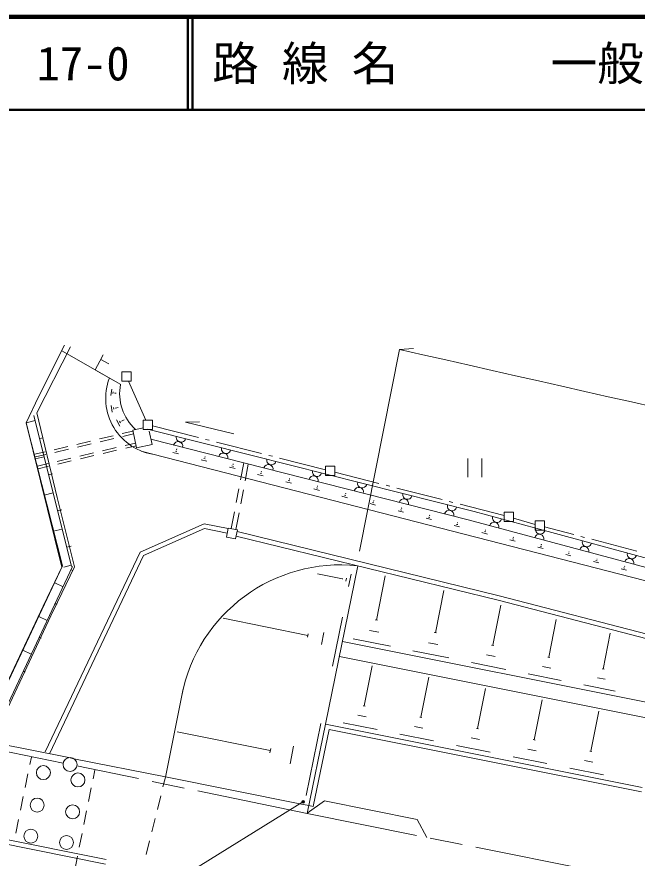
# Model space of a CAD drawing. Units: millimetres, scale not verified. Extents: x 40000 to 680000, y 20000 to 380000.
# Drawn here: x 159384 to 226034, y 289632 to 380000 of the extents above; entities that cross this region are included whole.
import ezdxf
from ezdxf.enums import TextEntityAlignment as Align

# ---------------------------------------------------------------- set-up
doc = ezdxf.new("R2010")
doc.units = ezdxf.units.MM
doc.header["$LTSCALE"] = 1000
doc.linetypes.add('CHAIN', pattern=[18.5, 12, -1.5, 3.5, -1.5])
for name, color, linetype, lineweight in [('M-BGD', 7, 'Continuous', 13), ('M-BMK', 2, 'CHAIN', 13), ('M-BMK-ROW', 30, 'Continuous', 13), ('M-BMK-SRVR', 3, 'Continuous', 13), ('M-STR-HTXT', 7, 'Continuous', 13), ('M-STR-STR1', 1, 'Continuous', 13), ('M-STR-STRC', 7, 'Continuous', 13), ('M-TTL', 2, 'Continuous', 140), ('M-TTL-LINE', 7, 'Continuous', 50)]:
    doc.layers.add(name, color=color, linetype=linetype, lineweight=lineweight)
doc.layers.add('M-TTL-TXT', color=7, linetype='Continuous')
doc.styles.add('ＭＳ ゴシック', font='')
doc.styles.get('ＭＳ ゴシック').set_extended_font_data('MS Gothic')

msp = doc.modelspace()

# ---------------------------------------------------------------- linework, layer by layer
at = {"layer": 'M-BGD'}
for p, q in [((165146, 344570), (161540, 337469)), ((164515, 344720), (161560, 338892)), ((170544, 340523), (164234, 344129)), ((168300, 343007), (168671, 343708)), ((167810, 342076), (168300, 343007)), ((168401, 343197), (169282, 342727)), ((167830, 342066), (170544, 340523)), ((167870, 342046), (167830, 342066)), ((169602, 339993), (169472, 339342)), ((161700, 339182), (160378, 336398)), ((169742, 339712), (169712, 339552)), ((169923, 339612), (169923, 339572)), ((169923, 339592), (170043, 339572)), ((169512, 338250), (169642, 337549)), ((169772, 338030), (169802, 337849)), ((169993, 338000), (170003, 337949)), ((170003, 337980), (170283, 338030)), ((165254, 320954), (161219, 337169)), ((161540, 337469), (163702, 328376)), ((161350, 336638), (160378, 336398)), ((160378, 336398), (164303, 321025)), ((164233, 320884), (160378, 336398)), ((170083, 336718), (170453, 336037)), ((170433, 336567), (170523, 336397)), ((170673, 336617), (170694, 336577)), ((170684, 336597), (170924, 336728)), ((177494, 336477), (178996, 336507)), ((177494, 336477), (182711, 335214)), ((171835, 335496), (170713, 335231)), ((171845, 335606), (172967, 335866)), ((172246, 333713), (171845, 335606)), ((173418, 335726), (184664, 332891)), ((173588, 335485), (173928, 334053)), ((162231, 334795), (161840, 334695)), ((167307, 334427), (165847, 334082)), ((169740, 335001), (168280, 334656)), ((169810, 334711), (168350, 334366)), ((171905, 335205), (170784, 334940)), ((173798, 334624), (183763, 332100)), ((164874, 333852), (163414, 333507)), ((164944, 333562), (163484, 333217)), ((167377, 334136), (165917, 333791)), ((170041, 333731), (168581, 333388)), ((172136, 334224), (171015, 333960)), ((172206, 333933), (171080, 333669)), ((173928, 334053), (172246, 333713)), ((176532, 333502), (176572, 333492)), ((176552, 333502), (176572, 333582)), ((162441, 333278), (161319, 333013)), ((162321, 332752), (161349, 332512)), ((162511, 332987), (161389, 332722)), ((165174, 332587), (163714, 332243)), ((167608, 333159), (166147, 332816)), ((167673, 332868), (166212, 332525)), ((170106, 333440), (168646, 333097)), ((172736, 333362), (245654, 314599)), ((176151, 333212), (176762, 333052)), ((176432, 333332), (176582, 333292)), ((179567, 332711), (179607, 332701)), ((179587, 332711), (179607, 332791)), ((184664, 332891), (208530, 326850)), ((207839, 332558), (207839, 330555)), ((209341, 332558), (209341, 330555)), ((162740, 332014), (161620, 331751)), ((162805, 331725), (161680, 331460)), ((165239, 332297), (163779, 331954)), ((179186, 332420), (179797, 332270)), ((179466, 332551), (179617, 332511)), ((182501, 331759), (182651, 331719)), ((182601, 331929), (182641, 331919)), ((182621, 331919), (182641, 331990)), ((183421, 330284), (183763, 332100)), ((183763, 332100), (207889, 325979)), ((183906, 330164), (184243, 331959)), ((163222, 330919), (162801, 330809)), ((182220, 331639), (182831, 331479)), ((185255, 330848), (185856, 330697)), ((185525, 330978), (185676, 330938)), ((185626, 331138), (185666, 331128)), ((185646, 331138), (185666, 331198)), ((188279, 330066), (188880, 329906)), ((188550, 330186), (188700, 330146)), ((188650, 330357), (188690, 330347)), ((188670, 330347), (188690, 330407)), ((182958, 327827), (183235, 329301)), ((183444, 327707), (183721, 329181)), ((191304, 329285), (191895, 329125)), ((191564, 329405), (191715, 329365)), ((191674, 329565), (191705, 329555)), ((191694, 329565), (191705, 329615)), ((163282, 328866), (162310, 328626)), ((163702, 328366), (165595, 320934)), ((194318, 328503), (194909, 328343)), ((194589, 328624), (194739, 328583)), ((194689, 328784), (194729, 328774)), ((194709, 328774), (194719, 328834)), ((197723, 327992), (197733, 328042)), ((197333, 327712), (197924, 327562)), ((197603, 327832), (197743, 327802)), ((197703, 328002), (197743, 327992)), ((200708, 327211), (200748, 327201)), ((200728, 327211), (200738, 327251)), ((164223, 327034), (163772, 326923)), ((182430, 325029), (182772, 326845)), ((182921, 324929), (183259, 326724)), ((200347, 326931), (200928, 326780)), ((200608, 327051), (200758, 327011)), ((203622, 326269), (203762, 326229)), ((203722, 326430), (203752, 326420)), ((203732, 326430), (203742, 326470)), ((208530, 326850), (215139, 325067)), ((179496, 325560), (172635, 322506)), ((182090, 325049), (179496, 325560)), ((203352, 326149), (203943, 325999)), ((206356, 325378), (206937, 325228)), ((206627, 325488), (206767, 325458)), ((206727, 325648), (206757, 325638)), ((206737, 325648), (206747, 325678)), ((207889, 325979), (231704, 319577)), ((164253, 324980), (163281, 324740)), ((179556, 325039), (173006, 322125)), ((181990, 324558), (179556, 325039)), ((181899, 324108), (182100, 325089)), ((182100, 325089), (183081, 324899)), ((183081, 324899), (182881, 323917)), ((183041, 324719), (211203, 317826)), ((209361, 324596), (209941, 324446)), ((209621, 324717), (209771, 324676)), ((209721, 324867), (209761, 324857)), ((209741, 324867), (209751, 324897)), ((215139, 325067), (228599, 321440)), ((182881, 323917), (181899, 324108)), ((182941, 324228), (211083, 317345)), ((212365, 323815), (212936, 323665)), ((212625, 323935), (212766, 323895)), ((212716, 324095), (212756, 324085)), ((212736, 324085), (212746, 324115)), ((165214, 323158), (164734, 323037)), ((215359, 323044), (215930, 322893)), ((215620, 323154), (215760, 323114)), ((215710, 323314), (215750, 323304)), ((215730, 323304), (215740, 323324)), ((172635, 322506), (162428, 301055)), ((173006, 322125), (162879, 300844)), ((218354, 322262), (218915, 322122)), ((218604, 322382), (218745, 322342)), ((218704, 322533), (218735, 322523)), ((218725, 322533), (218725, 322543)), ((221689, 321761), (221729, 321751)), ((221709, 321751), (221709, 321761)), ((155478, 302317), (164303, 321025)), ((156490, 302117), (165384, 320954)), ((164303, 321025), (162219, 316708)), ((165595, 320934), (163301, 316177)), ((165214, 321095), (164423, 320894)), ((192544, 304037), (196040, 321022)), ((221338, 321491), (221899, 321341)), ((221589, 321601), (221729, 321561)), ((224573, 320830), (224713, 320789)), ((224673, 320980), (224703, 320970)), ((165394, 320514), (165214, 320594)), ((194378, 319630), (191684, 320171)), ((195289, 320121), (195029, 318819)), ((198013, 315213), (198965, 319970)), ((224323, 320709), (224884, 320569)), ((164353, 318791), (163451, 319212)), ((194388, 319670), (194368, 319590)), ((194798, 319710), (194738, 319390)), ((204352, 313841), (205254, 318367)), ((239905, 309842), (211083, 317345)), ((240076, 310323), (211203, 317826)), ((162219, 316708), (155438, 302327)), ((163691, 316878), (163501, 316979)), ((210521, 312508), (211373, 316805)), ((163301, 316187), (156660, 302087)), ((162650, 315166), (161738, 315587)), ((190662, 313541), (181548, 315395)), ((194357, 315534), (193285, 310266)), ((197893, 315233), (198143, 315183)), ((216530, 311206), (217342, 315282)), ((190692, 313711), (190622, 313381)), ((192374, 313882), (192104, 312570)), ((197272, 314102), (198273, 313901)), ((204232, 313861), (204472, 313821)), ((222379, 309943), (223150, 313809)), ((161999, 313253), (161788, 313353)), ((194367, 312910), (237621, 304274)), ((195509, 313190), (199545, 312389)), ((203631, 312779), (204603, 312589)), ((160937, 311541), (160036, 311971)), ((201949, 311908), (205814, 311136)), ((210401, 312528), (210632, 312488)), ((247186, 300678), (194037, 311288)), ((209830, 311487), (210762, 311306)), ((216420, 311226), (216641, 311186)), ((168987, 289497), (65043, 310246)), ((196700, 305979), (197552, 310286)), ((208228, 310656), (211923, 309914)), ((215869, 310234), (216761, 310054)), ((222279, 309963), (222489, 309923)), ((168897, 289006), (64943, 309755)), ((160296, 309628), (160086, 309728)), ((202779, 304767), (203641, 309064)), ((214337, 309433), (217872, 308732)), ((220286, 308251), (223671, 307570)), ((221758, 309012), (222599, 308842)), ((177241, 307804), (175348, 298350)), ((208868, 303555), (209730, 307851)), ((214957, 302333), (215819, 306639)), ((196580, 305999), (196810, 305959)), ((196029, 304978), (196930, 304798)), ((202669, 304787), (202899, 304747)), ((221046, 301120), (221908, 305417)), ((192033, 304107), (190460, 296375)), ((192544, 304037), (190570, 294423)), ((192544, 304037), (226584, 297234)), ((194447, 304167), (198082, 303435)), ((202108, 303766), (203019, 303585)), ((186615, 301183), (176610, 303217)), ((192934, 303446), (191241, 295184)), ((192934, 303446), (226484, 296743)), ((200536, 302945), (204161, 302223)), ((208758, 303575), (208988, 303525)), ((208197, 302553), (209109, 302373)), ((214847, 302363), (215077, 302312)), ((186665, 301423), (186565, 300943)), ((189128, 301674), (188738, 299751)), ((206625, 301732), (210250, 301011)), ((214286, 301341), (215198, 301151)), ((220936, 301140), (221167, 301100)), ((212704, 300520), (216339, 299789)), ((220375, 300119), (221287, 299938)), ((218793, 299308), (222428, 298576)), ((175349, 298355), (189803, 295471)), ((192433, 295784), (190590, 294483)), ((192433, 295784), (202388, 293801)), ((189803, 295471), (190747, 295282)), ((190747, 295282), (191241, 295184)), ((203419, 291868), (202388, 293801))]:
    msp.add_line(p, q, dxfattribs=at)
for centre, radius, start, end in [((175060, 339041), 6129, 159.22464, 262.8915), ((175511, 339481), 5078, 168.21001, 228.34258), ((176712, 333883), 501, 345.79458, 165.79458), ((177023, 334814), 501, 165.85454, 345.85454), ((181870, 333592), 501, 165.85454, 345.85454), ((181560, 332651), 501, 345.79458, 165.79458), ((186417, 331418), 501, 345.76222, 165.76222), ((186727, 332370), 501, 165.79517, 345.79517), ((191645, 331128), 501, 165.79517, 345.79517), ((191274, 330196), 501, 345.76222, 165.76222), ((196492, 329895), 501, 165.79517, 345.79517), ((196121, 328964), 501, 345.76222, 165.76222), ((200978, 327732), 501, 345.76222, 165.76222), ((201349, 328673), 501, 165.79517, 345.79517), ((206136, 327451), 501, 165.79517, 345.79517), ((205835, 326500), 501, 345.76222, 165.76222), ((210983, 326199), 501, 164.92472, 344.92472), ((210673, 325227), 501, 344.95564, 164.95564), ((215510, 323925), 501, 344.95564, 164.95564), ((215620, 324936), 501, 164.9008, 344.9008), ((220637, 323584), 501, 164.9008, 344.9008), ((220347, 322623), 501, 344.95564, 164.95564), ((225184, 321330), 501, 344.95564, 164.95564), ((225475, 322282), 501, 164.9008, 344.9008), ((194146, 303766), 17366, 83.9262, 168.88309)]:
    msp.add_arc(centre, radius, start, end, dxfattribs=at)
at = {"layer": 'M-BMK'}
for p, q in [((164361, 299843), (67698, 319500)), ((190570, 294423), (165833, 299542)), ((190570, 294423), (224911, 287580))]:
    msp.add_line(p, q, dxfattribs=at)
at = {"layer": 'M-BMK-ROW'}
for p, q in [((170664, 340874), (170664, 341875)), ((170664, 341875), (171665, 341875)), ((171665, 341875), (171665, 340874)), ((171665, 340874), (170664, 340874)), ((171385, 340874), (173247, 336677)), ((172967, 335676), (172967, 336677)), ((172967, 336677), (173968, 336677)), ((173968, 336677), (173968, 335676)), ((173968, 335676), (172967, 335676)), ((173968, 336056), (178890, 334811)), ((179665, 334615), (180053, 334517)), ((180829, 334320), (185676, 333094)), ((186451, 332898), (186839, 332799)), ((187615, 332603), (192536, 331358)), ((192536, 330737), (192536, 331738)), ((192536, 331738), (193537, 331738)), ((193537, 331738), (193537, 330737)), ((193537, 331107), (198287, 329888)), ((193537, 330737), (192536, 330737)), ((199062, 329689), (199450, 329589)), ((200224, 329390), (205067, 328146)), ((205842, 327947), (206230, 327848)), ((207004, 327649), (211754, 326429)), ((211754, 325798), (211754, 326799)), ((211754, 326799), (212756, 326799)), ((212756, 326799), (212756, 325798)), ((212756, 325798), (211754, 325798)), ((212756, 326158), (215069, 325487)), ((215069, 324846), (215069, 325848)), ((215069, 325848), (216071, 325848)), ((216071, 325848), (216071, 324846)), ((216071, 324846), (215069, 324846)), ((216071, 325217), (219225, 324388)), ((219998, 324184), (220385, 324082)), ((221159, 323879), (225995, 322608))]:
    msp.add_line(p, q, dxfattribs=at)
at = {"layer": 'M-BMK-SRVR'}
msp.add_circle((165102, 299692), 751, dxfattribs=at)
at = {"layer": 'M-STR-HTXT'}
for p, q in [((200509, 344277), (202011, 344377)), ((196191, 322624), (200509, 344277))]:
    msp.add_line(p, q, dxfattribs=at)
msp.add_open_spline([(200509, 344277), (253620, 332199), (306730, 320121), (360627, 314708), (371366, 313629), (382137, 312815), (392989, 312394), (425006, 311150), (457730, 313323), (488169, 322572), (507046, 328307), (525045, 336764), (543043, 345221)], degree=3, knots=[0, 0, 0, 0, 1, 1, 1, 2, 2, 2, 3, 3, 3, 4, 4, 4, 4], dxfattribs=at)
at = {"layer": 'M-STR-STR1'}
for p, q in [((156490, 302119), (164956, 300429)), ((160946, 300474), (160783, 299678)), ((164956, 300429), (165520, 300317)), ((165520, 300317), (175349, 298355)), ((160582, 298698), (160281, 297229)), ((167756, 299081), (167572, 298164)), ((175348, 298350), (175087, 297301)), ((167375, 297184), (167080, 295713)), ((160080, 296249), (159779, 294780)), ((174845, 296331), (174483, 294875)), ((166883, 294733), (166587, 293262)), ((159578, 293800), (159277, 292330)), ((174241, 293905), (173879, 292449)), ((166390, 292282), (166095, 290811)), ((173638, 291479), (173275, 290023)), ((165898, 289831), (165603, 288360))]:
    msp.add_line(p, q, dxfattribs=at)
for centre in [(162238, 298821), (165953, 298030), (161567, 295336), (165382, 294605), (160895, 291991), (164721, 291310)]:
    msp.add_circle(centre, 751, dxfattribs=at)
at = {"layer": 'M-STR-STRC'}
for p, q in [((190019, 295604), (117928, 251033)), ((190109, 295644), (190190, 295715))]:
    msp.add_line(p, q, dxfattribs=at)
for radius in [140, 110, 80.1, 50.1, 20]:
    msp.add_circle((190150, 295684), radius, dxfattribs=at)
at = {"layer": 'M-TTL'}
msp.add_line((680000, 380000), (40000, 380000), dxfattribs=at)
at = {"layer": 'M-TTL-LINE'}
for p, q in [((177750, 380000), (177750, 370000)), ((178250, 380000), (178250, 370000)), ((40000, 370000), (680000, 370000))]:
    msp.add_line(p, q, dxfattribs=at)

# ---------------------------------------------------------------- texts
at = {"layer": 'M-TTL-TXT', "style": 'ＭＳ ゴシック'}
for s, p in [('路 線 名', (180380, 375000)), ('一般県道\u3000山口阿知須宇部線', (216734, 375000)), ('17-0', (161521, 375000))]:
    msp.add_text(s, height=3666, dxfattribs=at).set_placement(p, align=Align.MIDDLE_LEFT)

doc.saveas('drawing.dxf')
